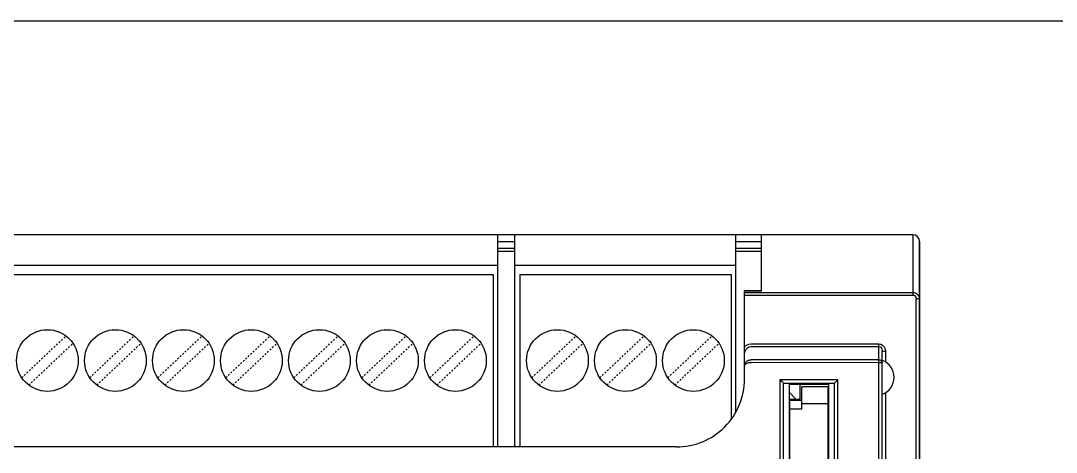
# Model space of a CAD drawing. Header units: inches. Extents: x 57 to 2760, y -193 to 2149.
# Drawn here: x 147.1 to 208, y 1990 to 2015.4 of the extents above; entities that cross this region are included whole.
import ezdxf

# ---------------------------------------------------------------- set-up
doc = ezdxf.new("R2010")
doc.units = ezdxf.units.IN
doc.header["$MEASUREMENT"] = 0
doc.linetypes.add('DOT', pattern=[0.2, 0.1, -0.1])

msp = doc.modelspace()

# ---------------------------------------------------------------- linework, layer by layer
at = {"color": 7, "linetype": 'Continuous'}
for p, q in [((199.57114, 2002.79462), (90.37114, 2002.79462)), ((175.17114, 1990.29462), (175.17114, 2002.79462)), ((176.17114, 1990.29462), (176.17114, 2002.79462)), ((189.17114, 1992.35813), (189.17114, 2002.79462)), ((190.67114, 1999.47104), (190.67114, 2002.79462)), ((199.57114, 2002.79462), (199.57114, 1999.23994)), ((175.17114, 2002.39462), (176.17114, 2002.39462)), ((189.17114, 2002.39462), (190.67114, 2002.39462)), ((199.97114, 1903.19462), (199.97114, 2002.39462)), ((199.97114, 2002.39462), (199.97114, 1965.79462)), ((175.17114, 2001.99462), (176.17114, 2001.99462)), ((176.17114, 2001.79462), (175.17114, 2001.79462)), ((189.17114, 2001.99462), (190.67114, 2001.99462)), ((190.67114, 2001.79462), (189.17114, 2001.79462)), ((175.17114, 2000.98462), (94.17114, 2000.98462)), ((189.17114, 2000.98462), (176.17114, 2000.98462)), ((94.46114, 2000.44462), (174.88114, 2000.44462)), ((174.88114, 2000.44462), (174.88114, 1990.29462)), ((176.46114, 2000.44462), (188.88114, 2000.44462)), ((176.46114, 2000.44462), (176.46114, 1990.29462)), ((188.88114, 2000.44462), (188.88114, 1991.90801)), ((190.67114, 1999.49763), (189.67114, 1999.49763)), ((189.67114, 1994.29462), (189.67114, 1999.49762)), ((190.67114, 1999.47104), (189.67114, 1999.47104)), ((189.67114, 1999.39967), (199.57114, 1999.39967)), ((189.67114, 1999.23994), (199.57114, 1999.23994)), ((199.77114, 1906.56641), (199.77114, 1999.02283)), ((190.07114, 1996.3686), (197.57114, 1996.3686)), ((190.07114, 1996.20602), (197.57114, 1996.20602)), ((197.57114, 1968.73047), (197.57114, 1996.3686)), ((197.77114, 1983.79926), (197.77114, 1995.96728)), ((197.97114, 1995.93713), (197.97114, 1995.29265)), ((197.57114, 1995.4303), (190.07114, 1995.4303)), ((197.57114, 1995.25745), (190.07114, 1995.25937)), ((191.77114, 1969.35255), (191.77114, 1994.26449)), ((191.77114, 1994.26449), (195.17114, 1994.26449)), ((195.17114, 1969.35255), (195.17114, 1994.26449)), ((191.97114, 1988.21393), (191.97114, 1994.0456)), ((191.97114, 1994.04462), (194.97114, 1994.04462)), ((191.97114, 1994.04462), (194.97114, 1994.04462)), ((192.32114, 1993.99462), (192.27114, 1994.04462)), ((192.32114, 1969.59462), (192.32114, 1993.99462)), ((192.32114, 1993.99462), (194.62114, 1993.99462)), ((192.92114, 1993.99462), (192.92114, 1993.09462)), ((193.04614, 1992.54462), (193.04614, 1993.84462)), ((194.59614, 1993.84462), (193.04614, 1993.84462)), ((194.59614, 1969.74462), (194.59614, 1993.84462)), ((194.62114, 1993.99462), (194.67114, 1994.04462)), ((194.62114, 1993.99462), (194.62114, 1969.59462)), ((194.97114, 1969.54462), (194.97114, 1994.0456)), ((192.72114, 1993.09462), (192.32114, 1993.49462)), ((192.92114, 1993.09462), (192.32114, 1993.09462)), ((192.34614, 1970.54462), (192.34614, 1993.04462)), ((192.34614, 1993.04462), (193.04614, 1993.04462)), ((192.34614, 1993.04462), (193.04614, 1993.04462)), ((197.97114, 1993.49659), (197.97114, 1983.78125)), ((192.34614, 1992.54462), (193.04614, 1992.54462)), ((194.59614, 1992.84462), (193.04614, 1992.84462)), ((185.67114, 1990.29462), (97.67117, 1990.29462))]:
    msp.add_line(p, q, dxfattribs=at)
at = {"linetype": 'DOT'}
for p, q in [((147.16529, 1994.37139), (149.76437, 1996.83344)), ((151.16529, 1994.37139), (153.76437, 1996.83344)), ((155.16529, 1994.37139), (157.76437, 1996.83344)), ((159.16529, 1994.37139), (161.76437, 1996.83344)), ((163.16529, 1994.37139), (165.76437, 1996.83344)), ((167.16529, 1994.37139), (169.76437, 1996.83344)), ((171.16529, 1994.37139), (173.76437, 1996.83344)), ((177.16529, 1994.37139), (179.76437, 1996.83344)), ((181.16529, 1994.37139), (183.76437, 1996.83344)), ((185.16529, 1994.37139), (187.76437, 1996.83344)), ((147.57791, 1993.9358), (150.17699, 1996.39785)), ((151.57791, 1993.9358), (154.17699, 1996.39785)), ((155.57791, 1993.9358), (158.17699, 1996.39785)), ((159.57791, 1993.9358), (162.17699, 1996.39785)), ((163.57791, 1993.9358), (166.17699, 1996.39785)), ((167.57791, 1993.9358), (170.17699, 1996.39785)), ((171.57791, 1993.9358), (174.17699, 1996.39785)), ((177.57791, 1993.9358), (180.17699, 1996.39785)), ((181.57791, 1993.9358), (184.17699, 1996.39785)), ((185.57791, 1993.9358), (188.17699, 1996.39785))]:
    msp.add_line(p, q, dxfattribs=at)
msp.add_lwpolyline([(60.46636, 2015.39461), (1098.54819, 2015.39461), (1098.54819, 1083.9003), (60.46636, 1083.9003)], close=True)
at = {"color": 7, "linetype": 'Continuous'}
for points in [[(199.57114, 1999.39967), (199.61583, 1999.3971), (199.65911, 1999.38963), (199.70228, 1999.377), (199.74595, 1999.35843), (199.79014, 1999.33274), (199.83432, 1999.29839), (199.87696, 1999.2539), (199.91514, 1999.19883), (199.94529, 1999.13458), (199.96455, 1999.06371), (199.97114, 1998.98957)], [(199.57114, 1999.23994), (199.59349, 1999.23858), (199.61513, 1999.23462), (199.63671, 1999.22794), (199.65855, 1999.21811), (199.68064, 1999.20451), (199.70273, 1999.18633), (199.72404, 1999.16278), (199.74313, 1999.13363), (199.75821, 1999.09963), (199.76784, 1999.0621), (199.77114, 1999.02283)], [(199.97114, 1998.98957), (199.94434, 1999.0062), (199.87114, 1999.01838), (199.77114, 1999.02283)], [(189.67114, 1996.20376), (189.79274, 1996.29466), (189.92789, 1996.34988), (190.07114, 1996.3686)], [(189.67114, 1995.75145), (189.69286, 1995.89912), (189.75389, 1996.02825), (189.8446, 1996.12605), (189.95317, 1996.18579), (190.07114, 1996.20602)], [(197.57114, 1996.3686), (197.68903, 1996.34937), (197.79783, 1996.29258), (197.88844, 1996.19983), (197.94946, 1996.07721), (197.97114, 1995.93713)], [(197.57114, 1996.20602), (197.63, 1996.19544), (197.68444, 1996.164), (197.7298, 1996.11262), (197.76032, 1996.04472), (197.77114, 1995.96728)], [(197.77114, 1995.9673), (197.79793, 1995.95222), (197.87114, 1995.94117), (197.97114, 1995.93713)], [(189.67114, 1995.07957), (189.67388, 1995.12059), (189.68199, 1995.16075), (189.69525, 1995.19952), (189.71335, 1995.23641), (189.73591, 1995.27094), (189.76251, 1995.3027), (189.79279, 1995.33146), (189.82646, 1995.35704), (189.86302, 1995.37909), (189.90184, 1995.39734), (189.94223, 1995.41159), (189.98362, 1995.4218), (190.02628, 1995.42808), (190.07114, 1995.4303)], [(190.07114, 1995.25745), (190.02628, 1995.25633), (189.98362, 1995.25314), (189.94224, 1995.24796), (189.90185, 1995.24074), (189.86302, 1995.23148), (189.82646, 1995.22029), (189.79279, 1995.20732), (189.76251, 1995.19273), (189.73591, 1995.17662), (189.71335, 1995.15911), (189.69525, 1995.14041), (189.68199, 1995.12075), (189.67388, 1995.10039), (189.67114, 1995.07959)], [(197.57114, 1995.4303), (197.64671, 1995.41597), (197.71163, 1995.37461), (197.75581, 1995.31129), (197.77114, 1995.23711)], [(197.77114, 1995.23711), (197.75581, 1995.24492), (197.71163, 1995.25159), (197.64671, 1995.25595), (197.57114, 1995.25745)], [(191.97114, 1994.0456), (191.95632, 1994.06784), (191.9212, 1994.1084), (191.87503, 1994.1582), (191.82341, 1994.21177), (191.77114, 1994.26449)], [(194.97114, 1994.0456), (194.98596, 1994.06784), (195.02107, 1994.1084), (195.06725, 1994.1582), (195.11886, 1994.21177), (195.17114, 1994.26449)]]:
    msp.add_lwpolyline(points, dxfattribs=at)
for centre in [(148.67114, 1995.38462), (152.67114, 1995.38462), (156.67114, 1995.38462), (160.67114, 1995.38462), (164.67114, 1995.38462), (168.67114, 1995.38462), (172.67114, 1995.38462), (178.67114, 1995.38462), (182.67114, 1995.38462), (186.67114, 1995.38462)]:
    msp.add_circle(centre, 1.815, dxfattribs=at)
for centre, radius, start, end in [((199.57114, 2002.39462), 0.4, 0, 90), ((197.40685, 1994.39462), 1.06429, 290.0159596, 69.9840404), ((185.67114, 1994.29462), 4, 269.9999932, 0.0005115)]:
    msp.add_arc(centre, radius, start, end, dxfattribs=at)

doc.saveas('drawing.dxf')
